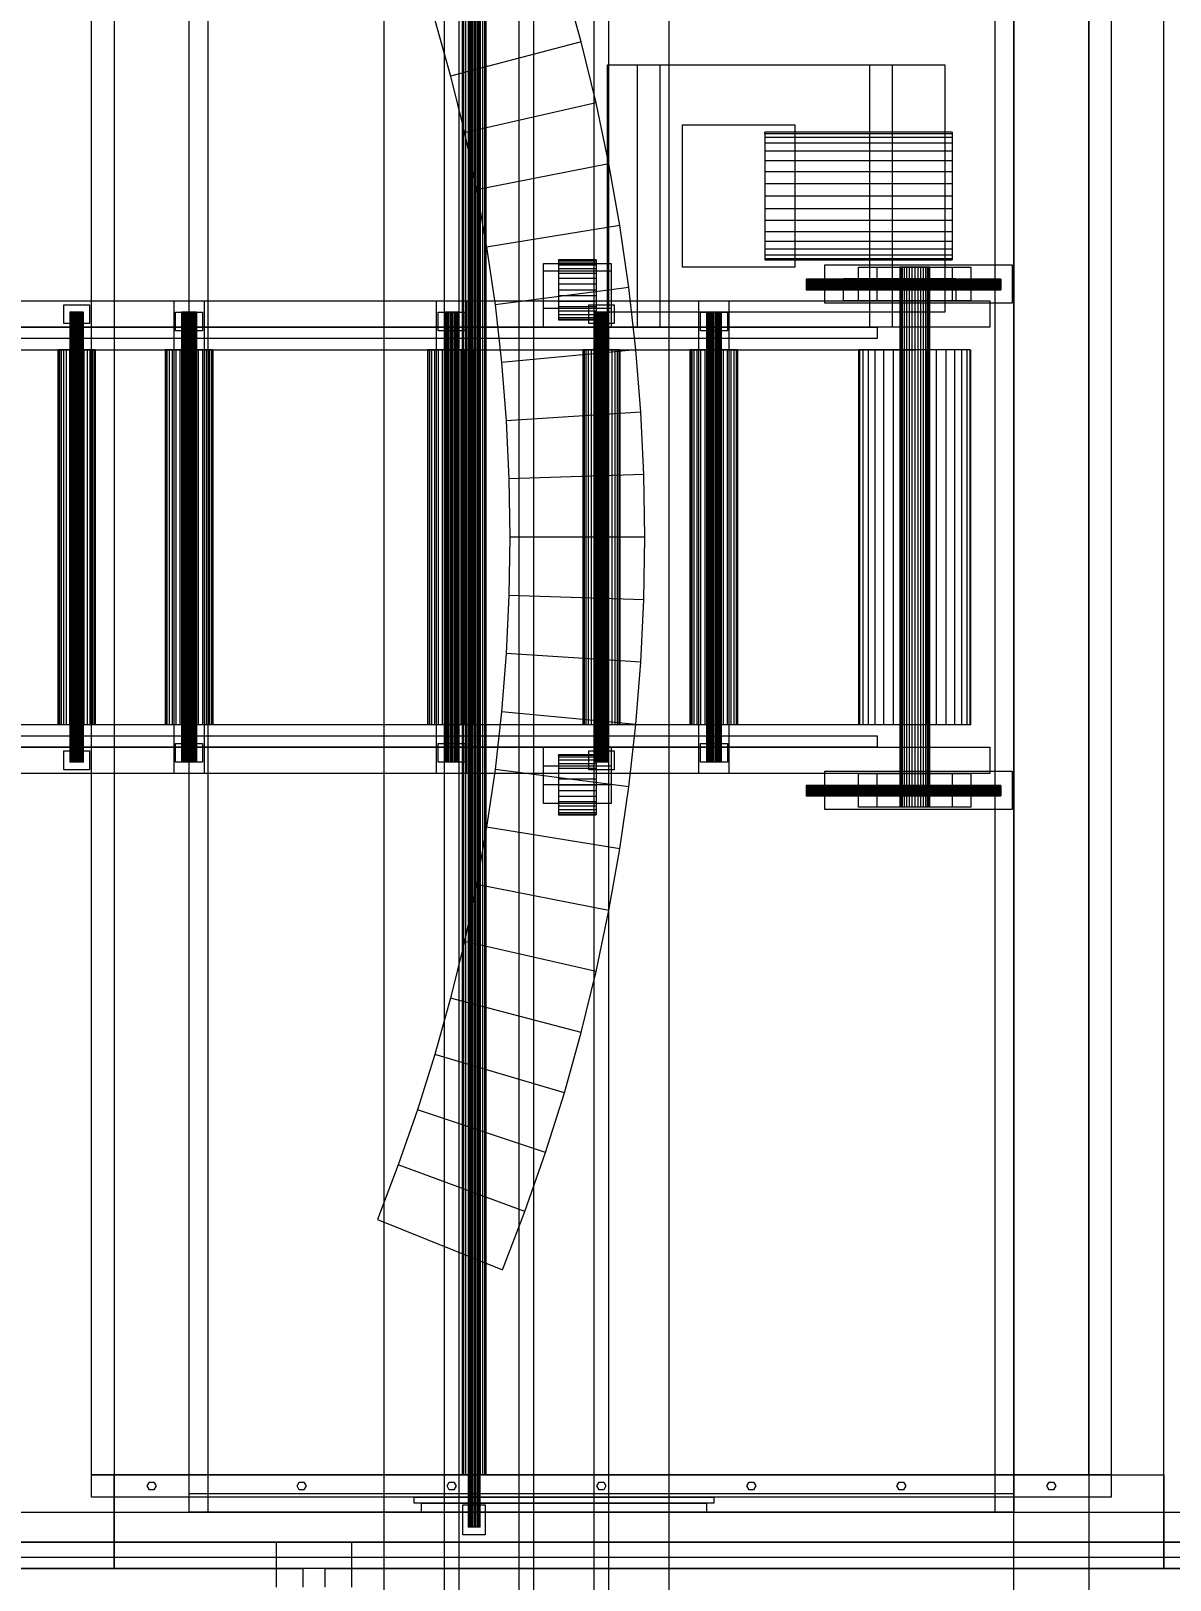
# Model space of a CAD drawing. Header units: millimetres. Extents: x -191664 to 191490, y -197311 to 10263.
# Drawn here: x 39006 to 40525, y -19390 to -17325 of the extents above; entities that cross this region are included whole.
import ezdxf

# ---------------------------------------------------------------- set-up
doc = ezdxf.new("R2010")
doc.units = ezdxf.units.MM
doc.layers.add('COTAS_INSTALACION_P', color=30, linetype='Continuous', lineweight=0)
doc.layers.add('superior_secador', color=7, linetype='Continuous', lineweight=0)
doc.dimstyles.new('PLANTA_100', dxfattribs={"dimtxt": 250, "dimasz": 150, "dimexe": 150, "dimexo": 80, "dimgap": 100, "dimtad": 1, "dimtih": 1, "dimtoh": 1, "dimdec": 1, "dimdsep": 46, "dimcen": 0.09, "dimclrd": 1, "dimclre": 1, "dimclrt": 1, "dimadec": 0, "dimazin": 0, "dimtfac": 1, "dimtdec": 4, "dimtofl": 0, "dimtmove": 0, "dimatfit": 3, "dimfxl": 1, "dimtolj": 1, "dimtzin": 0, "dimarcsym": 0})

# ---------------------------------------------------------------- blocks, each defined once
blk = doc.blocks.new('*D5')
at = {"layer": 'COTAS_INSTALACION_P', "color": 1, "lineweight": -2, "transparency": 16777216}
for p, q in [((-1000, -18080), (-1000, -25850)), ((60117.1, -18080), (60117.1, -25850)), ((-850, -25700), (59967.1, -25700))]:
    blk.add_line(p, q, dxfattribs=at)
at = {"layer": 'COTAS_INSTALACION_P', "color": 1, "transparency": 16777216}
for points in [[(-850, -25675), (-850, -25725), (-1000, -25700)], [(59967.1, -25675), (59967.1, -25725), (60117.1, -25700)]]:
    blk.add_solid(points, dxfattribs=at)
at = {"layer": 'Defpoints', "color": 0, "transparency": 16777216}
for p in [(-1000, -18000), (60117.1, -18000), (60117.1, -25700)]:
    blk.add_point(p, dxfattribs=at)

msp = doc.modelspace()

# ---------------------------------------------------------------- linework, layer by layer
at = {"layer": 'superior_secador', "color": 253, "true_color": 0xa6b3ba}
for p, q in [((39477.12, -19700), (39477.12, -16300)), ((39557.12, -16300), (39557.12, -19700)), ((39577.12, -19700), (39577.12, -16300)), ((39657.12, -16300), (39657.12, -19700)), ((39677.12, -19700), (39677.12, -16300)), ((39757.12, -16300), (39757.12, -19700)), ((39777.12, -19700), (39777.12, -16300)), ((39857.12, -16300), (39857.12, -19700)), ((40317.12, -19700), (40317.12, -16300)), ((40417.12, -16300), (40417.12, -19700)), ((39217.12, -19300), (39217.12, -16700)), ((39242.12, -16700), (39242.12, -19300)), ((40292.12, -19300), (40292.12, -16700)), ((40317.12, -16700), (40317.12, -19300)), ((39775, -17700), (39775, -17370)), ((39775, -17370), (40225, -17370)), ((39815, -17720), (39815, -17370)), ((39815, -17370), (39845, -17370)), ((39845, -17370), (39845, -17720)), ((40125, -17720), (40125, -17370)), ((40125, -17370), (40155, -17370)), ((40155, -17370), (40155, -17720)), ((40225, -17370), (40225, -17700)), ((39690, -17720), (39690, -17635)), ((39690, -17635), (39780, -17635)), ((39780, -17635), (39780, -17720)), ((40065, -17688), (40065, -17637)), ((40065, -17637), (40315, -17637)), ((40315, -17637), (40315, -17688)), ((39690, -17695), (39690, -17645)), ((39690, -17645), (39780, -17645)), ((39780, -17645), (39780, -17695)), ((40110, -17685), (40110, -17640)), ((40110, -17640), (40260, -17640)), ((40260, -17640), (40260, -17685)), ((39050.12, -17715), (39050.12, -17690)), ((39050.12, -17690), (39084.12, -17690)), ((39084.12, -17690), (39084.12, -17715)), ((39197.12, -18315), (39197.12, -17685)), ((39197.12, -17685), (39237.12, -17685)), ((39237.12, -17685), (39237.12, -18315)), ((39547.12, -18315), (39547.12, -17685)), ((39547.12, -17685), (39587.12, -17685)), ((39587.12, -17685), (39587.12, -18315)), ((39780, -17695), (39690, -17695)), ((39750.12, -17715), (39750.12, -17690)), ((39750.12, -17690), (39784.12, -17690)), ((39784.12, -17690), (39784.12, -17715)), ((39897.12, -18315), (39897.12, -17685)), ((39897.12, -17685), (39937.12, -17685)), ((39937.12, -17685), (39937.12, -18315)), ((40315, -17688), (40065, -17688)), ((40260, -17685), (40110, -17685)), ((39084.12, -17715), (39050.12, -17715)), ((39199.12, -17725), (39199.12, -17700)), ((39199.12, -17700), (39235.12, -17700)), ((39235.12, -17700), (39235.12, -17725)), ((39549.12, -17725), (39549.12, -17700)), ((39549.12, -17700), (39585.12, -17700)), ((39585.12, -17700), (39585.12, -17725)), ((39780, -17720), (39690, -17720)), ((39784.12, -17715), (39750.12, -17715)), ((40225, -17700), (39775, -17700)), ((39845, -17720), (39815, -17720)), ((39899.12, -17725), (39899.12, -17700)), ((39899.12, -17700), (39935.12, -17700)), ((39935.12, -17700), (39935.12, -17725)), ((40155, -17720), (40125, -17720)), ((39235.12, -17725), (39199.12, -17725)), ((39585.12, -17725), (39549.12, -17725)), ((39935.12, -17725), (39899.12, -17725)), ((39199.12, -18300), (39199.12, -18275)), ((39199.12, -18275), (39235.12, -18275)), ((39235.12, -18275), (39235.12, -18300)), ((39549.12, -18300), (39549.12, -18275)), ((39549.12, -18275), (39585.12, -18275)), ((39585.12, -18275), (39585.12, -18300)), ((39899.12, -18300), (39899.12, -18275)), ((39899.12, -18275), (39935.12, -18275)), ((39935.12, -18275), (39935.12, -18300)), ((39050.12, -18310), (39050.12, -18285)), ((39050.12, -18285), (39084.12, -18285)), ((39084.12, -18285), (39084.12, -18310)), ((39690, -18330), (39690, -18280)), ((39690, -18280), (39780, -18280)), ((39750.12, -18310), (39750.12, -18285)), ((39750.12, -18285), (39784.12, -18285)), ((39780, -18280), (39780, -18330)), ((39784.12, -18285), (39784.12, -18310)), ((39084.12, -18310), (39050.12, -18310)), ((39237.12, -18315), (39197.12, -18315)), ((39235.12, -18300), (39199.12, -18300)), ((39587.12, -18315), (39547.12, -18315)), ((39585.12, -18300), (39549.12, -18300)), ((39690, -18355), (39690, -18305)), ((39690, -18305), (39780, -18305)), ((39784.12, -18310), (39750.12, -18310)), ((39780, -18305), (39780, -18355)), ((39937.12, -18315), (39897.12, -18315)), ((39935.12, -18300), (39899.12, -18300)), ((40065, -18363), (40065, -18312)), ((40065, -18312), (40315, -18312)), ((40110, -18360), (40110, -18315)), ((40110, -18315), (40260, -18315)), ((40260, -18315), (40260, -18360)), ((40315, -18312), (40315, -18363)), ((39780, -18330), (39690, -18330)), ((39780, -18355), (39690, -18355)), ((40260, -18360), (40110, -18360)), ((40315, -18363), (40065, -18363)), ((39217.12, -19300), (39217.12, -19275)), ((39217.12, -19275), (40317.12, -19275)), ((40317.12, -19275), (40317.12, -19300)), ((40317.12, -19300), (39217.12, -19300)), ((39242.12, -19300), (39217.12, -19300)), ((40317.12, -19300), (40292.12, -19300))]:
    msp.add_line(p, q, dxfattribs=at)
at = {"layer": 'superior_secador', "color": 253, "true_color": 0xaab5b9}
for p, q in [((39117.12, -16625), (39117.12, -19375)), ((39117.12, -19375), (37732.12, -19375))]:
    msp.add_line(p, q, dxfattribs=at)
at = {"layer": 'superior_secador', "color": 9, "true_color": 0xb8c6c1}
for p, q in [((40517.12, -19375), (40517.12, -16625)), ((39117.12, -19375), (39117.12, -19250)), ((39117.12, -19250), (40517.12, -19250)), ((40517.12, -19250), (40517.12, -19375)), ((40517.12, -19375), (39117.12, -19375)), ((41035.45, -19375), (40517.12, -19375))]:
    msp.add_line(p, q, dxfattribs=at)
at = {"layer": 'superior_secador', "color": 253, "true_color": 0xa4b0b5}
for p, q in [((39589.12, -16680), (39589.12, -19320)), ((39589.39, -16680), (39589.39, -19320)), ((39590.19, -16680), (39590.19, -19320)), ((39591.46, -16680), (39591.46, -19320)), ((39593.12, -16680), (39593.12, -19320)), ((39595.05, -16680), (39595.05, -19320)), ((39597.12, -16680), (39597.12, -19320)), ((39599.19, -16680), (39599.19, -19320)), ((39601.12, -16680), (39601.12, -19320)), ((39602.77, -16680), (39602.77, -19320)), ((39604.04, -16680), (39604.04, -19320)), ((39604.84, -16680), (39604.84, -19320)), ((39605.12, -19320), (39605.12, -16680)), ((39581.12, -16750), (39581.12, -19250)), ((39581.66, -16750), (39581.66, -19250)), ((39583.26, -16750), (39583.26, -19250)), ((39585.8, -16750), (39585.8, -19250)), ((39589.12, -16750), (39589.12, -19250)), ((39592.97, -16750), (39592.97, -19250)), ((39597.12, -16750), (39597.12, -19250)), ((39601.26, -16750), (39601.26, -19250)), ((39605.12, -16750), (39605.12, -19250)), ((39608.43, -16750), (39608.43, -19250)), ((39610.97, -16750), (39610.97, -19250)), ((39612.57, -16750), (39612.57, -19250)), ((39613.12, -19250), (39613.12, -16750)), ((39581.66, -19250), (39581.12, -19250)), ((39583.26, -19250), (39581.66, -19250)), ((39585.8, -19250), (39583.26, -19250)), ((39589.12, -19250), (39585.8, -19250)), ((39592.97, -19250), (39589.12, -19250)), ((39597.12, -19250), (39592.97, -19250)), ((39601.26, -19250), (39597.12, -19250)), ((39605.12, -19250), (39601.26, -19250)), ((39608.43, -19250), (39605.12, -19250)), ((39610.97, -19250), (39608.43, -19250)), ((39612.57, -19250), (39610.97, -19250)), ((39613.12, -19250), (39612.57, -19250)), ((39589.39, -19320), (39589.12, -19320)), ((39590.19, -19320), (39589.39, -19320)), ((39591.46, -19320), (39590.19, -19320)), ((39593.12, -19320), (39591.46, -19320)), ((39595.05, -19320), (39593.12, -19320)), ((39597.12, -19320), (39595.05, -19320)), ((39599.19, -19320), (39597.12, -19320)), ((39601.12, -19320), (39599.19, -19320)), ((39602.77, -19320), (39601.12, -19320)), ((39604.04, -19320), (39602.77, -19320)), ((39604.84, -19320), (39604.04, -19320)), ((39605.12, -19320), (39604.84, -19320))]:
    msp.add_line(p, q, dxfattribs=at)
at = {"layer": 'superior_secador', "color": 8, "true_color": 0x617680}
for p, q in [((39087.12, -19250), (39087.12, -16750)), ((40447.12, -16750), (40447.12, -19250)), ((39087.12, -19280), (39087.12, -19250)), ((39087.12, -19250), (40447.12, -19250)), ((39117.12, -19250), (39087.12, -19250)), ((40447.12, -19250), (40417.12, -19250)), ((40447.12, -19250), (40447.12, -19280)), ((40447.12, -19280), (39087.12, -19280)), ((39517.12, -19288), (39517.12, -19280)), ((39517.12, -19280), (39917.12, -19280)), ((39917.12, -19288), (39517.12, -19288)), ((39582.12, -19330), (39582.12, -19290)), ((39582.12, -19290), (39612.12, -19290)), ((39612.12, -19290), (39612.12, -19330)), ((39917.12, -19280), (39917.12, -19288)), ((38067.12, -19300), (57367.12, -19300)), ((39612.12, -19330), (39582.12, -19330)), ((57367.12, -19340), (38067.12, -19340))]:
    msp.add_line(p, q, dxfattribs=at)
at = {"layer": 'superior_secador', "color": 253, "true_color": 0xa8b3b5}
for p, q in [((39117.12, -16750), (39117.12, -19250)), ((39217.12, -19250), (39217.12, -16750)), ((40317.12, -16750), (40317.12, -19250)), ((40417.12, -19250), (40417.12, -16750)), ((39117.12, -19250), (40417.12, -19250)), ((39217.12, -19250), (39117.12, -19250)), ((40317.12, -19250), (39217.12, -19250)), ((40417.12, -19250), (40317.12, -19250))]:
    msp.add_line(p, q, dxfattribs=at)
at = {"layer": 'superior_secador', "color": 252, "true_color": 0x889ba4}
for p, q in [((39740.02, -17339.7), (39717.61, -17259.32)), ((39545.02, -17310.44), (39565.89, -17385.27)), ((39740.02, -17339.7), (39565.89, -17385.27)), ((39759.86, -17420.75), (39740.02, -17339.7)), ((39565.89, -17385.27), (39584.35, -17460.73)), ((39759.86, -17420.75), (39584.35, -17460.73)), ((39777.09, -17502.39), (39759.86, -17420.75)), ((39584.35, -17460.73), (39600.39, -17536.74)), ((39777.09, -17502.39), (39600.39, -17536.74)), ((39791.7, -17584.55), (39777.09, -17502.39)), ((39600.39, -17536.74), (39614, -17613.22)), ((39791.7, -17584.55), (39614, -17613.22)), ((39803.67, -17667.13), (39791.7, -17584.55)), ((39614, -17613.22), (39625.14, -17690.1)), ((39803.67, -17667.13), (39625.14, -17690.1)), ((39813, -17750.05), (39803.67, -17667.13)), ((39625.14, -17690.1), (39633.82, -17767.3)), ((39813, -17750.05), (39633.82, -17767.3)), ((39819.66, -17833.22), (39813, -17750.05)), ((39633.82, -17767.3), (39640.03, -17844.73)), ((39819.66, -17833.22), (39640.03, -17844.73)), ((39823.67, -17916.57), (39819.66, -17833.22)), ((39640.03, -17844.73), (39643.76, -17922.33)), ((39823.67, -17916.57), (39643.76, -17922.33)), ((39643.76, -17922.33), (39645, -18000)), ((39825, -18000), (39823.67, -17916.57)), ((39645, -18000), (39643.76, -18077.67)), ((39825, -18000), (39645, -18000)), ((39823.67, -18083.43), (39825, -18000)), ((39643.76, -18077.67), (39640.03, -18155.27)), ((39823.67, -18083.43), (39643.76, -18077.67)), ((39819.66, -18166.78), (39823.67, -18083.43)), ((39640.03, -18155.27), (39633.82, -18232.7)), ((39819.66, -18166.78), (39640.03, -18155.27)), ((39813, -18249.95), (39819.66, -18166.78)), ((39633.82, -18232.7), (39625.14, -18309.9)), ((39813, -18249.95), (39633.82, -18232.7)), ((39803.67, -18332.87), (39813, -18249.95)), ((39625.14, -18309.9), (39614, -18386.78)), ((39803.67, -18332.87), (39625.14, -18309.9)), ((39791.7, -18415.45), (39803.67, -18332.87)), ((39614, -18386.78), (39600.39, -18463.26)), ((39791.7, -18415.45), (39614, -18386.78)), ((39777.09, -18497.61), (39791.7, -18415.45)), ((39600.39, -18463.26), (39584.35, -18539.27)), ((39777.09, -18497.61), (39600.39, -18463.26)), ((39759.86, -18579.25), (39777.09, -18497.61)), ((39584.35, -18539.27), (39565.89, -18614.73)), ((39759.86, -18579.25), (39584.35, -18539.27)), ((39740.02, -18660.3), (39759.86, -18579.25)), ((39565.89, -18614.73), (39545.02, -18689.56)), ((39740.02, -18660.3), (39565.89, -18614.73)), ((39717.61, -18740.68), (39740.02, -18660.3)), ((39545.02, -18689.56), (39521.77, -18763.68)), ((39717.61, -18740.68), (39545.02, -18689.56)), ((39692.63, -18820.3), (39717.61, -18740.68)), ((39521.77, -18763.68), (39496.16, -18837.02)), ((39692.63, -18820.3), (39521.77, -18763.68)), ((39665.12, -18899.07), (39692.63, -18820.3)), ((39496.16, -18837.02), (39468.21, -18909.5)), ((39665.12, -18899.07), (39496.16, -18837.02)), ((39468.21, -18909.5), (39635.11, -18976.93)), ((39635.11, -18976.93), (39665.12, -18899.07))]:
    msp.add_line(p, q, dxfattribs=at)
at = {"layer": 'superior_secador', "color": 147, "true_color": 0x35697a}
for p, q in [((39875, -17640), (39875, -17450)), ((39875, -17450), (40025, -17450)), ((40025, -17450), (40025, -17640)), ((40025, -17640), (39875, -17640))]:
    msp.add_line(p, q, dxfattribs=at)
at = {"layer": 'superior_secador', "color": 157, "true_color": 0x286576}
for p, q in [((39985, -17461.63), (39985, -17460)), ((40235, -17460), (39985, -17460)), ((39985, -17461.63), (39985, -17466.47)), ((39985, -17461.63), (40235, -17461.63)), ((39985, -17466.47), (39985, -17474.33)), ((39985, -17466.47), (40235, -17466.47)), ((40235, -17460), (40235, -17461.63)), ((40235, -17461.63), (40235, -17466.47)), ((40235, -17466.47), (40235, -17474.33)), ((39985, -17474.33), (39985, -17484.9)), ((39985, -17474.33), (40235, -17474.33)), ((39985, -17484.9), (39985, -17497.78)), ((39985, -17484.9), (40235, -17484.9)), ((40235, -17474.33), (40235, -17484.9)), ((40235, -17484.9), (40235, -17497.78)), ((39985, -17497.78), (39985, -17512.47)), ((39985, -17497.78), (40235, -17497.78)), ((39985, -17512.47), (39985, -17528.42)), ((39985, -17512.47), (40235, -17512.47)), ((40235, -17497.78), (40235, -17512.47)), ((40235, -17512.47), (40235, -17528.42)), ((39985, -17528.42), (39985, -17545)), ((39985, -17528.42), (40235, -17528.42)), ((40235, -17528.42), (40235, -17545)), ((39985, -17545), (39985, -17561.58)), ((39985, -17545), (40235, -17545)), ((40235, -17545), (40235, -17561.58)), ((39985, -17561.58), (39985, -17577.53)), ((39985, -17561.58), (40235, -17561.58)), ((40235, -17561.58), (40235, -17577.53)), ((39985, -17577.53), (39985, -17592.22)), ((39985, -17577.53), (40235, -17577.53)), ((39985, -17592.22), (39985, -17605.1)), ((39985, -17592.22), (40235, -17592.22)), ((40235, -17577.53), (40235, -17592.22)), ((40235, -17592.22), (40235, -17605.1)), ((39985, -17605.1), (39985, -17615.67)), ((39985, -17605.1), (40235, -17605.1)), ((39985, -17615.67), (39985, -17623.53)), ((39985, -17615.67), (40235, -17615.67)), ((40235, -17605.1), (40235, -17615.67)), ((40235, -17615.67), (40235, -17623.53)), ((39985, -17623.53), (39985, -17628.37)), ((39985, -17623.53), (40235, -17623.53)), ((39985, -17628.37), (39985, -17630)), ((39985, -17628.37), (40235, -17628.37)), ((39985, -17630), (40235, -17630)), ((40235, -17623.53), (40235, -17628.37)), ((40235, -17628.37), (40235, -17630))]:
    msp.add_line(p, q, dxfattribs=at)
at = {"layer": 'superior_secador', "color": 253, "true_color": 0xa8b4b9}
for p, q in [((39710, -17630.77), (39710, -17630)), ((39760, -17630), (39710, -17630)), ((39710, -17630.77), (39710, -17633.04)), ((39710, -17630.77), (39760, -17630.77)), ((39710, -17633.04), (39710, -17636.74)), ((39710, -17633.04), (39760, -17633.04)), ((39710, -17636.74), (39710, -17641.72)), ((39710, -17636.74), (39760, -17636.74)), ((39760, -17630), (39760, -17630.77)), ((39760, -17630.77), (39760, -17633.04)), ((39760, -17633.04), (39760, -17636.74)), ((39760, -17636.74), (39760, -17641.72)), ((39710, -17641.72), (39710, -17647.78)), ((39710, -17641.72), (39760, -17641.72)), ((39710, -17647.78), (39710, -17654.69)), ((39710, -17647.78), (39760, -17647.78)), ((39710, -17654.69), (39710, -17662.2)), ((39710, -17654.69), (39760, -17654.69)), ((39760, -17641.72), (39760, -17647.78)), ((39760, -17647.78), (39760, -17654.69)), ((39760, -17654.69), (39760, -17662.2)), ((40040, -17656.13), (40040, -17656)), ((40300, -17656), (40040, -17656)), ((40040, -17656.13), (40040, -17656.53)), ((40040, -17656.13), (40300, -17656.13)), ((40040, -17656.53), (40040, -17657.18)), ((40040, -17656.53), (40300, -17656.53)), ((40040, -17657.18), (40040, -17658.05)), ((40040, -17657.18), (40300, -17657.18)), ((40040, -17658.05), (40040, -17659.11)), ((40040, -17658.05), (40300, -17658.05)), ((40165.39, -17640), (40165, -17640)), ((40165, -17640), (40165, -18360)), ((40166.52, -17640), (40165.39, -17640)), ((40165.39, -17640), (40165.39, -18360)), ((40168.37, -17640), (40166.52, -17640)), ((40166.52, -17640), (40166.52, -18360)), ((40170.86, -17640), (40168.37, -17640)), ((40168.37, -17640), (40168.37, -18360)), ((40173.89, -17640), (40170.86, -17640)), ((40170.86, -17640), (40170.86, -18360)), ((40177.35, -17640), (40173.89, -17640)), ((40173.89, -17640), (40173.89, -18360)), ((40181.1, -17640), (40177.35, -17640)), ((40177.35, -17640), (40177.35, -18360)), ((40185, -17640), (40181.1, -17640)), ((40181.1, -17640), (40181.1, -18360)), ((40188.9, -17640), (40185, -17640)), ((40185, -17640), (40185, -18360)), ((40192.66, -17640), (40188.9, -17640)), ((40188.9, -17640), (40188.9, -18360)), ((40196.11, -17640), (40192.66, -17640)), ((40192.66, -17640), (40192.66, -18360)), ((40199.14, -17640), (40196.11, -17640)), ((40196.11, -17640), (40196.11, -18360)), ((40201.63, -17640), (40199.14, -17640)), ((40199.14, -17640), (40199.14, -18360)), ((40203.48, -17640), (40201.63, -17640)), ((40201.63, -17640), (40201.63, -18360)), ((40204.62, -17640), (40203.48, -17640)), ((40203.48, -17640), (40203.48, -18360)), ((40204.62, -17640), (40205, -17640)), ((40204.62, -17640), (40204.62, -18360)), ((40205, -18360), (40205, -17640)), ((40300, -17656), (40300, -17656.13)), ((40300, -17656.13), (40300, -17656.53)), ((40300, -17656.53), (40300, -17657.18)), ((40300, -17657.18), (40300, -17658.05)), ((40300, -17658.05), (40300, -17659.11)), ((39710, -17662.2), (39710, -17670)), ((39710, -17662.2), (39760, -17662.2)), ((39710, -17670), (39710, -17677.8)), ((39710, -17670), (39760, -17670)), ((39710, -17677.8), (39710, -17685.31)), ((39710, -17677.8), (39760, -17677.8)), ((39760, -17662.2), (39760, -17670)), ((39760, -17670), (39760, -17677.8)), ((39760, -17677.8), (39760, -17685.31)), ((40040, -17659.11), (40040, -17660.32)), ((40040, -17659.11), (40300, -17659.11)), ((40040, -17660.32), (40040, -17661.63)), ((40040, -17660.32), (40300, -17660.32)), ((40040, -17661.63), (40040, -17663)), ((40040, -17661.63), (40300, -17661.63)), ((40040, -17663), (40040, -17664.37)), ((40040, -17663), (40300, -17663)), ((40040, -17664.37), (40040, -17665.68)), ((40040, -17664.37), (40300, -17664.37)), ((40040, -17665.68), (40040, -17666.89)), ((40040, -17665.68), (40300, -17665.68)), ((40040, -17666.89), (40040, -17667.95)), ((40040, -17666.89), (40300, -17666.89)), ((40040, -17667.95), (40040, -17668.82)), ((40040, -17667.95), (40300, -17667.95)), ((40040, -17668.82), (40040, -17669.47)), ((40040, -17668.82), (40300, -17668.82)), ((40040, -17669.47), (40040, -17669.87)), ((40040, -17669.47), (40300, -17669.47)), ((40040, -17669.87), (40040, -17670)), ((40040, -17669.87), (40300, -17669.87)), ((40040, -17670), (40300, -17670)), ((40300, -17659.11), (40300, -17660.32)), ((40300, -17660.32), (40300, -17661.63)), ((40300, -17661.63), (40300, -17663)), ((40300, -17663), (40300, -17664.37)), ((40300, -17664.37), (40300, -17665.68)), ((40300, -17665.68), (40300, -17666.89)), ((40300, -17666.89), (40300, -17667.95)), ((40300, -17667.95), (40300, -17668.82)), ((40300, -17668.82), (40300, -17669.47)), ((40300, -17669.47), (40300, -17669.87)), ((40300, -17669.87), (40300, -17670)), ((39710, -17685.31), (39710, -17692.22)), ((39710, -17685.31), (39760, -17685.31)), ((39710, -17692.22), (39710, -17698.28)), ((39710, -17692.22), (39760, -17692.22)), ((39710, -17698.28), (39710, -17703.26)), ((39710, -17698.28), (39760, -17698.28)), ((39760, -17685.31), (39760, -17692.22)), ((39760, -17692.22), (39760, -17698.28)), ((39760, -17698.28), (39760, -17703.26)), ((39058.29, -17700), (39058.12, -17700)), ((39058.12, -17700), (39058.12, -18300)), ((39058.8, -17700), (39058.29, -17700)), ((39058.29, -17700), (39058.29, -18300)), ((39059.63, -17700), (39058.8, -17700)), ((39058.8, -17700), (39058.8, -18300)), ((39060.75, -17700), (39059.63, -17700)), ((39059.63, -17700), (39059.63, -18300)), ((39062.12, -17700), (39060.75, -17700)), ((39060.75, -17700), (39060.75, -18300)), ((39063.67, -17700), (39062.12, -17700)), ((39062.12, -17700), (39062.12, -18300)), ((39065.36, -17700), (39063.67, -17700)), ((39063.67, -17700), (39063.67, -18300)), ((39067.12, -17700), (39065.36, -17700)), ((39065.36, -17700), (39065.36, -18300)), ((39068.87, -17700), (39067.12, -17700)), ((39067.12, -17700), (39067.12, -18300)), ((39070.56, -17700), (39068.87, -17700)), ((39068.87, -17700), (39068.87, -18300)), ((39072.12, -17700), (39070.56, -17700)), ((39070.56, -17700), (39070.56, -18300)), ((39073.48, -17700), (39072.12, -17700)), ((39072.12, -17700), (39072.12, -18300)), ((39074.6, -17700), (39073.48, -17700)), ((39073.48, -17700), (39073.48, -18300)), ((39075.43, -17700), (39074.6, -17700)), ((39074.6, -17700), (39074.6, -18300)), ((39075.94, -17700), (39075.43, -17700)), ((39075.43, -17700), (39075.43, -18300)), ((39075.94, -17700), (39076.12, -17700)), ((39075.94, -17700), (39075.94, -18300)), ((39076.12, -18300), (39076.12, -17700)), ((39207.31, -17700), (39207.12, -17700)), ((39207.12, -17700), (39207.12, -18300)), ((39207.88, -17700), (39207.31, -17700)), ((39207.31, -17700), (39207.31, -18300)), ((39208.8, -17700), (39207.88, -17700)), ((39207.88, -17700), (39207.88, -18300)), ((39210.04, -17700), (39208.8, -17700)), ((39208.8, -17700), (39208.8, -18300)), ((39211.56, -17700), (39210.04, -17700)), ((39210.04, -17700), (39210.04, -18300)), ((39213.29, -17700), (39211.56, -17700)), ((39211.56, -17700), (39211.56, -18300)), ((39215.16, -17700), (39213.29, -17700)), ((39213.29, -17700), (39213.29, -18300)), ((39217.12, -17700), (39215.16, -17700)), ((39215.16, -17700), (39215.16, -18300)), ((39219.07, -17700), (39217.12, -17700)), ((39217.12, -17700), (39217.12, -18300)), ((39220.94, -17700), (39219.07, -17700)), ((39219.07, -17700), (39219.07, -18300)), ((39222.67, -17700), (39220.94, -17700)), ((39220.94, -17700), (39220.94, -18300)), ((39224.19, -17700), (39222.67, -17700)), ((39222.67, -17700), (39222.67, -18300)), ((39225.43, -17700), (39224.19, -17700)), ((39224.19, -17700), (39224.19, -18300)), ((39226.35, -17700), (39225.43, -17700)), ((39225.43, -17700), (39225.43, -18300)), ((39226.92, -17700), (39226.35, -17700)), ((39226.35, -17700), (39226.35, -18300)), ((39226.92, -17700), (39227.12, -17700)), ((39226.92, -17700), (39226.92, -18300)), ((39227.12, -18300), (39227.12, -17700)), ((39557.31, -17700), (39557.12, -17700)), ((39557.12, -17700), (39557.12, -18300)), ((39557.88, -17700), (39557.31, -17700)), ((39557.31, -17700), (39557.31, -18300)), ((39558.8, -17700), (39557.88, -17700)), ((39557.88, -17700), (39557.88, -18300)), ((39560.04, -17700), (39558.8, -17700)), ((39558.8, -17700), (39558.8, -18300)), ((39561.56, -17700), (39560.04, -17700)), ((39560.04, -17700), (39560.04, -18300)), ((39563.29, -17700), (39561.56, -17700)), ((39561.56, -17700), (39561.56, -18300)), ((39565.16, -17700), (39563.29, -17700)), ((39563.29, -17700), (39563.29, -18300)), ((39567.12, -17700), (39565.16, -17700)), ((39565.16, -17700), (39565.16, -18300)), ((39569.07, -17700), (39567.12, -17700)), ((39567.12, -17700), (39567.12, -18300)), ((39570.94, -17700), (39569.07, -17700)), ((39569.07, -17700), (39569.07, -18300)), ((39572.67, -17700), (39570.94, -17700)), ((39570.94, -17700), (39570.94, -18300)), ((39574.19, -17700), (39572.67, -17700)), ((39572.67, -17700), (39572.67, -18300)), ((39575.43, -17700), (39574.19, -17700)), ((39574.19, -17700), (39574.19, -18300)), ((39576.35, -17700), (39575.43, -17700)), ((39575.43, -17700), (39575.43, -18300)), ((39576.92, -17700), (39576.35, -17700)), ((39576.35, -17700), (39576.35, -18300)), ((39576.92, -17700), (39577.12, -17700)), ((39576.92, -17700), (39576.92, -18300)), ((39577.12, -18300), (39577.12, -17700)), ((39710, -17703.26), (39710, -17706.96)), ((39710, -17703.26), (39760, -17703.26)), ((39710, -17706.96), (39710, -17709.23)), ((39710, -17706.96), (39760, -17706.96)), ((39710, -17709.23), (39710, -17710)), ((39710, -17709.23), (39760, -17709.23)), ((39710, -17710), (39760, -17710)), ((39758.29, -17700), (39758.12, -17700)), ((39758.12, -17700), (39758.12, -18300)), ((39758.8, -17700), (39758.29, -17700)), ((39758.29, -17700), (39758.29, -18300)), ((39759.63, -17700), (39758.8, -17700)), ((39758.8, -17700), (39758.8, -18300)), ((39760.75, -17700), (39759.63, -17700)), ((39759.63, -17700), (39759.63, -18300)), ((39760, -17703.26), (39760, -17706.96)), ((39760, -17706.96), (39760, -17709.23)), ((39760, -17709.23), (39760, -17710)), ((39762.12, -17700), (39760.75, -17700)), ((39760.75, -17700), (39760.75, -18300)), ((39763.67, -17700), (39762.12, -17700)), ((39762.12, -17700), (39762.12, -18300)), ((39765.36, -17700), (39763.67, -17700)), ((39763.67, -17700), (39763.67, -18300)), ((39767.12, -17700), (39765.36, -17700)), ((39765.36, -17700), (39765.36, -18300)), ((39768.87, -17700), (39767.12, -17700)), ((39767.12, -17700), (39767.12, -18300)), ((39770.56, -17700), (39768.87, -17700)), ((39768.87, -17700), (39768.87, -18300)), ((39772.12, -17700), (39770.56, -17700)), ((39770.56, -17700), (39770.56, -18300)), ((39773.48, -17700), (39772.12, -17700)), ((39772.12, -17700), (39772.12, -18300)), ((39774.6, -17700), (39773.48, -17700)), ((39773.48, -17700), (39773.48, -18300)), ((39775.43, -17700), (39774.6, -17700)), ((39774.6, -17700), (39774.6, -18300)), ((39775.94, -17700), (39775.43, -17700)), ((39775.43, -17700), (39775.43, -18300)), ((39775.94, -17700), (39776.12, -17700)), ((39775.94, -17700), (39775.94, -18300)), ((39776.12, -18300), (39776.12, -17700)), ((39907.31, -17700), (39907.12, -17700)), ((39907.12, -17700), (39907.12, -18300)), ((39907.88, -17700), (39907.31, -17700)), ((39907.31, -17700), (39907.31, -18300)), ((39908.8, -17700), (39907.88, -17700)), ((39907.88, -17700), (39907.88, -18300)), ((39910.04, -17700), (39908.8, -17700)), ((39908.8, -17700), (39908.8, -18300)), ((39911.56, -17700), (39910.04, -17700)), ((39910.04, -17700), (39910.04, -18300)), ((39913.29, -17700), (39911.56, -17700)), ((39911.56, -17700), (39911.56, -18300)), ((39915.16, -17700), (39913.29, -17700)), ((39913.29, -17700), (39913.29, -18300)), ((39917.12, -17700), (39915.16, -17700)), ((39915.16, -17700), (39915.16, -18300)), ((39919.07, -17700), (39917.12, -17700)), ((39917.12, -17700), (39917.12, -18300)), ((39920.94, -17700), (39919.07, -17700)), ((39919.07, -17700), (39919.07, -18300)), ((39922.67, -17700), (39920.94, -17700)), ((39920.94, -17700), (39920.94, -18300)), ((39924.19, -17700), (39922.67, -17700)), ((39922.67, -17700), (39922.67, -18300)), ((39925.43, -17700), (39924.19, -17700)), ((39924.19, -17700), (39924.19, -18300)), ((39926.35, -17700), (39925.43, -17700)), ((39925.43, -17700), (39925.43, -18300)), ((39926.92, -17700), (39926.35, -17700)), ((39926.35, -17700), (39926.35, -18300)), ((39926.92, -17700), (39927.12, -17700)), ((39926.92, -17700), (39926.92, -18300)), ((39927.12, -18300), (39927.12, -17700)), ((39042.6, -17750), (39042.12, -17750)), ((39042.12, -17750), (39042.12, -18250)), ((39044.02, -17750), (39042.6, -17750)), ((39042.6, -17750), (39042.6, -18250)), ((39046.33, -17750), (39044.02, -17750)), ((39044.02, -17750), (39044.02, -18250)), ((39049.44, -17750), (39046.33, -17750)), ((39046.33, -17750), (39046.33, -18250)), ((39053.23, -17750), (39049.44, -17750)), ((39049.44, -17750), (39049.44, -18250)), ((39057.55, -17750), (39053.23, -17750)), ((39053.23, -17750), (39053.23, -18250)), ((39062.24, -17750), (39057.55, -17750)), ((39057.55, -17750), (39057.55, -18250)), ((39067.12, -17750), (39062.24, -17750)), ((39062.24, -17750), (39062.24, -18250)), ((39071.99, -17750), (39067.12, -17750)), ((39067.12, -17750), (39067.12, -18250)), ((39076.68, -17750), (39071.99, -17750)), ((39071.99, -17750), (39071.99, -18250)), ((39081.01, -17750), (39076.68, -17750)), ((39076.68, -17750), (39076.68, -18250)), ((39084.79, -17750), (39081.01, -17750)), ((39081.01, -17750), (39081.01, -18250)), ((39087.9, -17750), (39084.79, -17750)), ((39084.79, -17750), (39084.79, -18250)), ((39090.21, -17750), (39087.9, -17750)), ((39087.9, -17750), (39087.9, -18250)), ((39091.64, -17750), (39090.21, -17750)), ((39090.21, -17750), (39090.21, -18250)), ((39091.64, -17750), (39092.12, -17750)), ((39091.64, -17750), (39091.64, -18250)), ((39092.12, -18250), (39092.12, -17750)), ((39185.73, -17750), (39185.12, -17750)), ((39185.12, -17750), (39185.12, -18250)), ((39187.55, -17750), (39185.73, -17750)), ((39185.73, -17750), (39185.73, -18250)), ((39190.51, -17750), (39187.55, -17750)), ((39187.55, -17750), (39187.55, -18250)), ((39194.49, -17750), (39190.51, -17750)), ((39190.51, -17750), (39190.51, -18250)), ((39199.34, -17750), (39194.49, -17750)), ((39194.49, -17750), (39194.49, -18250)), ((39204.87, -17750), (39199.34, -17750)), ((39199.34, -17750), (39199.34, -18250)), ((39210.87, -17750), (39204.87, -17750)), ((39204.87, -17750), (39204.87, -18250)), ((39217.12, -17750), (39210.87, -17750)), ((39210.87, -17750), (39210.87, -18250)), ((39223.36, -17750), (39217.12, -17750)), ((39217.12, -17750), (39217.12, -18250)), ((39229.36, -17750), (39223.36, -17750)), ((39223.36, -17750), (39223.36, -18250)), ((39234.89, -17750), (39229.36, -17750)), ((39229.36, -17750), (39229.36, -18250)), ((39239.74, -17750), (39234.89, -17750)), ((39234.89, -17750), (39234.89, -18250)), ((39243.72, -17750), (39239.74, -17750)), ((39239.74, -17750), (39239.74, -18250)), ((39246.68, -17750), (39243.72, -17750)), ((39243.72, -17750), (39243.72, -18250)), ((39248.5, -17750), (39246.68, -17750)), ((39246.68, -17750), (39246.68, -18250)), ((39248.5, -17750), (39249.12, -17750)), ((39248.5, -17750), (39248.5, -18250)), ((39249.12, -18250), (39249.12, -17750)), ((39535.73, -17750), (39535.12, -17750)), ((39535.12, -17750), (39535.12, -18250)), ((39537.55, -17750), (39535.73, -17750)), ((39535.73, -17750), (39535.73, -18250)), ((39540.51, -17750), (39537.55, -17750)), ((39537.55, -17750), (39537.55, -18250)), ((39544.49, -17750), (39540.51, -17750)), ((39540.51, -17750), (39540.51, -18250)), ((39549.34, -17750), (39544.49, -17750)), ((39544.49, -17750), (39544.49, -18250)), ((39554.87, -17750), (39549.34, -17750)), ((39549.34, -17750), (39549.34, -18250)), ((39560.87, -17750), (39554.87, -17750)), ((39554.87, -17750), (39554.87, -18250)), ((39567.12, -17750), (39560.87, -17750)), ((39560.87, -17750), (39560.87, -18250)), ((39573.36, -17750), (39567.12, -17750)), ((39567.12, -17750), (39567.12, -18250)), ((39579.36, -17750), (39573.36, -17750)), ((39573.36, -17750), (39573.36, -18250)), ((39584.89, -17750), (39579.36, -17750)), ((39579.36, -17750), (39579.36, -18250)), ((39589.74, -17750), (39584.89, -17750)), ((39584.89, -17750), (39584.89, -18250)), ((39593.72, -17750), (39589.74, -17750)), ((39589.74, -17750), (39589.74, -18250)), ((39596.68, -17750), (39593.72, -17750)), ((39593.72, -17750), (39593.72, -18250)), ((39598.5, -17750), (39596.68, -17750)), ((39596.68, -17750), (39596.68, -18250)), ((39598.5, -17750), (39599.12, -17750)), ((39598.5, -17750), (39598.5, -18250)), ((39599.12, -18250), (39599.12, -17750)), ((39742.6, -17750), (39742.12, -17750)), ((39742.12, -17750), (39742.12, -18250)), ((39744.02, -17750), (39742.6, -17750)), ((39742.6, -17750), (39742.6, -18250)), ((39746.33, -17750), (39744.02, -17750)), ((39744.02, -17750), (39744.02, -18250)), ((39749.44, -17750), (39746.33, -17750)), ((39746.33, -17750), (39746.33, -18250)), ((39753.23, -17750), (39749.44, -17750)), ((39749.44, -17750), (39749.44, -18250)), ((39757.55, -17750), (39753.23, -17750)), ((39753.23, -17750), (39753.23, -18250)), ((39762.24, -17750), (39757.55, -17750)), ((39757.55, -17750), (39757.55, -18250)), ((39767.12, -17750), (39762.24, -17750)), ((39762.24, -17750), (39762.24, -18250)), ((39771.99, -17750), (39767.12, -17750)), ((39767.12, -17750), (39767.12, -18250)), ((39776.68, -17750), (39771.99, -17750)), ((39771.99, -17750), (39771.99, -18250)), ((39781.01, -17750), (39776.68, -17750)), ((39776.68, -17750), (39776.68, -18250)), ((39784.79, -17750), (39781.01, -17750)), ((39781.01, -17750), (39781.01, -18250)), ((39787.9, -17750), (39784.79, -17750)), ((39784.79, -17750), (39784.79, -18250)), ((39790.21, -17750), (39787.9, -17750)), ((39787.9, -17750), (39787.9, -18250)), ((39791.64, -17750), (39790.21, -17750)), ((39790.21, -17750), (39790.21, -18250)), ((39791.64, -17750), (39792.12, -17750)), ((39791.64, -17750), (39791.64, -18250)), ((39792.12, -18250), (39792.12, -17750)), ((39885.73, -17750), (39885.12, -17750)), ((39885.12, -17750), (39885.12, -18250)), ((39887.55, -17750), (39885.73, -17750)), ((39885.73, -17750), (39885.73, -18250)), ((39890.51, -17750), (39887.55, -17750)), ((39887.55, -17750), (39887.55, -18250)), ((39894.49, -17750), (39890.51, -17750)), ((39890.51, -17750), (39890.51, -18250)), ((39899.34, -17750), (39894.49, -17750)), ((39894.49, -17750), (39894.49, -18250)), ((39904.87, -17750), (39899.34, -17750)), ((39899.34, -17750), (39899.34, -18250)), ((39910.87, -17750), (39904.87, -17750)), ((39904.87, -17750), (39904.87, -18250)), ((39917.12, -17750), (39910.87, -17750)), ((39910.87, -17750), (39910.87, -18250)), ((39923.36, -17750), (39917.12, -17750)), ((39917.12, -17750), (39917.12, -18250)), ((39929.36, -17750), (39923.36, -17750)), ((39923.36, -17750), (39923.36, -18250)), ((39934.89, -17750), (39929.36, -17750)), ((39929.36, -17750), (39929.36, -18250)), ((39939.74, -17750), (39934.89, -17750)), ((39934.89, -17750), (39934.89, -18250)), ((39943.72, -17750), (39939.74, -17750)), ((39939.74, -17750), (39939.74, -18250)), ((39946.68, -17750), (39943.72, -17750)), ((39943.72, -17750), (39943.72, -18250)), ((39948.5, -17750), (39946.68, -17750)), ((39946.68, -17750), (39946.68, -18250)), ((39948.5, -17750), (39949.12, -17750)), ((39948.5, -17750), (39948.5, -18250)), ((39949.12, -18250), (39949.12, -17750)), ((40111.44, -17750), (40110, -17750)), ((40110, -17750), (40110, -18250)), ((40115.71, -17750), (40111.44, -17750)), ((40111.44, -17750), (40111.44, -18250)), ((40122.64, -17750), (40115.71, -17750)), ((40115.71, -17750), (40115.71, -18250)), ((40131.97, -17750), (40122.64, -17750)), ((40122.64, -17750), (40122.64, -18250)), ((40143.33, -17750), (40131.97, -17750)), ((40131.97, -17750), (40131.97, -18250)), ((40156.3, -17750), (40143.33, -17750)), ((40143.33, -17750), (40143.33, -18250)), ((40170.37, -17750), (40156.3, -17750)), ((40156.3, -17750), (40156.3, -18250)), ((40185, -17750), (40170.37, -17750)), ((40170.37, -17750), (40170.37, -18250)), ((40199.63, -17750), (40185, -17750)), ((40213.7, -17750), (40199.63, -17750)), ((40199.63, -17750), (40199.63, -18250)), ((40226.67, -17750), (40213.7, -17750)), ((40213.7, -17750), (40213.7, -18250)), ((40238.04, -17750), (40226.67, -17750)), ((40226.67, -17750), (40226.67, -18250)), ((40247.36, -17750), (40238.04, -17750)), ((40238.04, -17750), (40238.04, -18250)), ((40254.29, -17750), (40247.36, -17750)), ((40247.36, -17750), (40247.36, -18250)), ((40258.56, -17750), (40254.29, -17750)), ((40254.29, -17750), (40254.29, -18250)), ((40258.56, -17750), (40260, -17750)), ((40258.56, -17750), (40258.56, -18250)), ((40260, -18250), (40260, -17750)), ((39042.6, -18250), (39042.12, -18250)), ((39044.02, -18250), (39042.6, -18250)), ((39046.33, -18250), (39044.02, -18250)), ((39049.44, -18250), (39046.33, -18250)), ((39053.23, -18250), (39049.44, -18250)), ((39057.55, -18250), (39053.23, -18250)), ((39062.24, -18250), (39057.55, -18250)), ((39067.12, -18250), (39062.24, -18250)), ((39071.99, -18250), (39067.12, -18250)), ((39076.68, -18250), (39071.99, -18250)), ((39081.01, -18250), (39076.68, -18250)), ((39084.79, -18250), (39081.01, -18250)), ((39087.9, -18250), (39084.79, -18250)), ((39090.21, -18250), (39087.9, -18250)), ((39091.64, -18250), (39090.21, -18250)), ((39092.12, -18250), (39091.64, -18250)), ((39185.73, -18250), (39185.12, -18250)), ((39187.55, -18250), (39185.73, -18250)), ((39190.51, -18250), (39187.55, -18250)), ((39194.49, -18250), (39190.51, -18250)), ((39199.34, -18250), (39194.49, -18250)), ((39204.87, -18250), (39199.34, -18250)), ((39210.87, -18250), (39204.87, -18250)), ((39217.12, -18250), (39210.87, -18250)), ((39223.36, -18250), (39217.12, -18250)), ((39229.36, -18250), (39223.36, -18250)), ((39234.89, -18250), (39229.36, -18250)), ((39239.74, -18250), (39234.89, -18250)), ((39243.72, -18250), (39239.74, -18250)), ((39246.68, -18250), (39243.72, -18250)), ((39248.5, -18250), (39246.68, -18250)), ((39249.12, -18250), (39248.5, -18250)), ((39535.73, -18250), (39535.12, -18250)), ((39537.55, -18250), (39535.73, -18250)), ((39540.51, -18250), (39537.55, -18250)), ((39544.49, -18250), (39540.51, -18250)), ((39549.34, -18250), (39544.49, -18250)), ((39554.87, -18250), (39549.34, -18250)), ((39560.87, -18250), (39554.87, -18250)), ((39567.12, -18250), (39560.87, -18250)), ((39573.36, -18250), (39567.12, -18250)), ((39579.36, -18250), (39573.36, -18250)), ((39584.89, -18250), (39579.36, -18250)), ((39589.74, -18250), (39584.89, -18250)), ((39593.72, -18250), (39589.74, -18250)), ((39596.68, -18250), (39593.72, -18250)), ((39598.5, -18250), (39596.68, -18250)), ((39599.12, -18250), (39598.5, -18250)), ((39742.6, -18250), (39742.12, -18250)), ((39744.02, -18250), (39742.6, -18250)), ((39746.33, -18250), (39744.02, -18250)), ((39749.44, -18250), (39746.33, -18250)), ((39753.23, -18250), (39749.44, -18250)), ((39757.55, -18250), (39753.23, -18250)), ((39762.24, -18250), (39757.55, -18250)), ((39767.12, -18250), (39762.24, -18250)), ((39771.99, -18250), (39767.12, -18250)), ((39776.68, -18250), (39771.99, -18250)), ((39781.01, -18250), (39776.68, -18250)), ((39784.79, -18250), (39781.01, -18250)), ((39787.9, -18250), (39784.79, -18250)), ((39790.21, -18250), (39787.9, -18250)), ((39791.64, -18250), (39790.21, -18250)), ((39792.12, -18250), (39791.64, -18250)), ((39885.73, -18250), (39885.12, -18250)), ((39887.55, -18250), (39885.73, -18250)), ((39890.51, -18250), (39887.55, -18250)), ((39894.49, -18250), (39890.51, -18250)), ((39899.34, -18250), (39894.49, -18250)), ((39904.87, -18250), (39899.34, -18250)), ((39910.87, -18250), (39904.87, -18250)), ((39917.12, -18250), (39910.87, -18250)), ((39923.36, -18250), (39917.12, -18250)), ((39929.36, -18250), (39923.36, -18250)), ((39934.89, -18250), (39929.36, -18250)), ((39939.74, -18250), (39934.89, -18250)), ((39943.72, -18250), (39939.74, -18250)), ((39946.68, -18250), (39943.72, -18250)), ((39948.5, -18250), (39946.68, -18250)), ((39949.12, -18250), (39948.5, -18250)), ((40111.44, -18250), (40110, -18250)), ((40115.71, -18250), (40111.44, -18250)), ((40122.64, -18250), (40115.71, -18250)), ((40131.97, -18250), (40122.64, -18250)), ((40143.33, -18250), (40131.97, -18250)), ((40156.3, -18250), (40143.33, -18250)), ((40170.37, -18250), (40156.3, -18250)), ((40185, -18250), (40170.37, -18250)), ((40199.63, -18250), (40185, -18250)), ((40213.7, -18250), (40199.63, -18250)), ((40226.67, -18250), (40213.7, -18250)), ((40238.04, -18250), (40226.67, -18250)), ((40247.36, -18250), (40238.04, -18250)), ((40254.29, -18250), (40247.36, -18250)), ((40258.56, -18250), (40254.29, -18250)), ((40260, -18250), (40258.56, -18250)), ((39710, -18290.77), (39710, -18290)), ((39760, -18290), (39710, -18290)), ((39710, -18290.77), (39710, -18293.04)), ((39710, -18290.77), (39760, -18290.77)), ((39710, -18293.04), (39710, -18296.74)), ((39710, -18293.04), (39760, -18293.04)), ((39710, -18296.74), (39710, -18301.72)), ((39710, -18296.74), (39760, -18296.74)), ((39760, -18290), (39760, -18290.77)), ((39760, -18290.77), (39760, -18293.04)), ((39760, -18293.04), (39760, -18296.74)), ((39760, -18296.74), (39760, -18301.72)), ((39058.29, -18300), (39058.12, -18300)), ((39058.8, -18300), (39058.29, -18300)), ((39059.63, -18300), (39058.8, -18300)), ((39060.75, -18300), (39059.63, -18300)), ((39062.12, -18300), (39060.75, -18300)), ((39063.67, -18300), (39062.12, -18300)), ((39065.36, -18300), (39063.67, -18300)), ((39067.12, -18300), (39065.36, -18300)), ((39068.87, -18300), (39067.12, -18300)), ((39070.56, -18300), (39068.87, -18300)), ((39072.12, -18300), (39070.56, -18300)), ((39073.48, -18300), (39072.12, -18300)), ((39074.6, -18300), (39073.48, -18300)), ((39075.43, -18300), (39074.6, -18300)), ((39075.94, -18300), (39075.43, -18300)), ((39076.12, -18300), (39075.94, -18300)), ((39207.31, -18300), (39207.12, -18300)), ((39207.88, -18300), (39207.31, -18300)), ((39208.8, -18300), (39207.88, -18300)), ((39210.04, -18300), (39208.8, -18300)), ((39211.56, -18300), (39210.04, -18300)), ((39213.29, -18300), (39211.56, -18300)), ((39215.16, -18300), (39213.29, -18300)), ((39217.12, -18300), (39215.16, -18300)), ((39219.07, -18300), (39217.12, -18300)), ((39220.94, -18300), (39219.07, -18300)), ((39222.67, -18300), (39220.94, -18300)), ((39224.19, -18300), (39222.67, -18300)), ((39225.43, -18300), (39224.19, -18300)), ((39226.35, -18300), (39225.43, -18300)), ((39226.92, -18300), (39226.35, -18300)), ((39227.12, -18300), (39226.92, -18300)), ((39557.31, -18300), (39557.12, -18300)), ((39557.88, -18300), (39557.31, -18300)), ((39558.8, -18300), (39557.88, -18300)), ((39560.04, -18300), (39558.8, -18300)), ((39561.56, -18300), (39560.04, -18300)), ((39563.29, -18300), (39561.56, -18300)), ((39565.16, -18300), (39563.29, -18300)), ((39567.12, -18300), (39565.16, -18300)), ((39569.07, -18300), (39567.12, -18300)), ((39570.94, -18300), (39569.07, -18300)), ((39572.67, -18300), (39570.94, -18300)), ((39574.19, -18300), (39572.67, -18300)), ((39575.43, -18300), (39574.19, -18300)), ((39576.35, -18300), (39575.43, -18300)), ((39576.92, -18300), (39576.35, -18300)), ((39577.12, -18300), (39576.92, -18300)), ((39710, -18301.72), (39710, -18307.78)), ((39710, -18301.72), (39760, -18301.72)), ((39710, -18307.78), (39710, -18314.69)), ((39710, -18307.78), (39760, -18307.78)), ((39710, -18314.69), (39710, -18322.2)), ((39710, -18314.69), (39760, -18314.69)), ((39758.29, -18300), (39758.12, -18300)), ((39758.8, -18300), (39758.29, -18300)), ((39759.63, -18300), (39758.8, -18300)), ((39760.75, -18300), (39759.63, -18300)), ((39760, -18301.72), (39760, -18307.78)), ((39760, -18307.78), (39760, -18314.69)), ((39760, -18314.69), (39760, -18322.2)), ((39762.12, -18300), (39760.75, -18300)), ((39763.67, -18300), (39762.12, -18300)), ((39765.36, -18300), (39763.67, -18300)), ((39767.12, -18300), (39765.36, -18300)), ((39768.87, -18300), (39767.12, -18300)), ((39770.56, -18300), (39768.87, -18300)), ((39772.12, -18300), (39770.56, -18300)), ((39773.48, -18300), (39772.12, -18300)), ((39774.6, -18300), (39773.48, -18300)), ((39775.43, -18300), (39774.6, -18300)), ((39775.94, -18300), (39775.43, -18300)), ((39776.12, -18300), (39775.94, -18300)), ((39907.31, -18300), (39907.12, -18300)), ((39907.88, -18300), (39907.31, -18300)), ((39908.8, -18300), (39907.88, -18300)), ((39910.04, -18300), (39908.8, -18300)), ((39911.56, -18300), (39910.04, -18300)), ((39913.29, -18300), (39911.56, -18300)), ((39915.16, -18300), (39913.29, -18300)), ((39917.12, -18300), (39915.16, -18300)), ((39919.07, -18300), (39917.12, -18300)), ((39920.94, -18300), (39919.07, -18300)), ((39922.67, -18300), (39920.94, -18300)), ((39924.19, -18300), (39922.67, -18300)), ((39925.43, -18300), (39924.19, -18300)), ((39926.35, -18300), (39925.43, -18300)), ((39926.92, -18300), (39926.35, -18300)), ((39927.12, -18300), (39926.92, -18300)), ((39710, -18322.2), (39710, -18330)), ((39710, -18322.2), (39760, -18322.2)), ((39710, -18330), (39710, -18337.8)), ((39710, -18330), (39760, -18330)), ((39710, -18337.8), (39710, -18345.31)), ((39710, -18337.8), (39760, -18337.8)), ((39760, -18322.2), (39760, -18330)), ((39760, -18330), (39760, -18337.8)), ((39760, -18337.8), (39760, -18345.31)), ((40040, -18331.13), (40040, -18331)), ((40300, -18331), (40040, -18331)), ((40040, -18331.13), (40040, -18331.53)), ((40040, -18331.13), (40300, -18331.13)), ((40040, -18331.53), (40040, -18332.18)), ((40040, -18331.53), (40300, -18331.53)), ((40040, -18332.18), (40040, -18333.05)), ((40040, -18332.18), (40300, -18332.18)), ((40040, -18333.05), (40040, -18334.11)), ((40040, -18333.05), (40300, -18333.05)), ((40040, -18334.11), (40040, -18335.32)), ((40040, -18334.11), (40300, -18334.11)), ((40040, -18335.32), (40040, -18336.63)), ((40040, -18335.32), (40300, -18335.32)), ((40040, -18336.63), (40040, -18338)), ((40040, -18336.63), (40300, -18336.63)), ((40040, -18338), (40040, -18339.37)), ((40040, -18338), (40300, -18338)), ((40040, -18339.37), (40040, -18340.68)), ((40040, -18339.37), (40300, -18339.37)), ((40300, -18331), (40300, -18331.13)), ((40300, -18331.13), (40300, -18331.53)), ((40300, -18331.53), (40300, -18332.18)), ((40300, -18332.18), (40300, -18333.05)), ((40300, -18333.05), (40300, -18334.11)), ((40300, -18334.11), (40300, -18335.32)), ((40300, -18335.32), (40300, -18336.63)), ((40300, -18336.63), (40300, -18338)), ((40300, -18338), (40300, -18339.37)), ((40300, -18339.37), (40300, -18340.68)), ((39710, -18345.31), (39710, -18352.22)), ((39710, -18345.31), (39760, -18345.31)), ((39710, -18352.22), (39710, -18358.28)), ((39710, -18352.22), (39760, -18352.22)), ((39710, -18358.28), (39710, -18363.26)), ((39710, -18358.28), (39760, -18358.28)), ((39760, -18345.31), (39760, -18352.22)), ((39760, -18352.22), (39760, -18358.28)), ((39760, -18358.28), (39760, -18363.26)), ((40040, -18340.68), (40040, -18341.89)), ((40040, -18340.68), (40300, -18340.68)), ((40040, -18341.89), (40040, -18342.95)), ((40040, -18341.89), (40300, -18341.89)), ((40040, -18342.95), (40040, -18343.82)), ((40040, -18342.95), (40300, -18342.95)), ((40040, -18343.82), (40040, -18344.47)), ((40040, -18343.82), (40300, -18343.82)), ((40040, -18344.47), (40040, -18344.87)), ((40040, -18344.47), (40300, -18344.47)), ((40040, -18344.87), (40040, -18345)), ((40040, -18344.87), (40300, -18344.87)), ((40040, -18345), (40300, -18345)), ((40165.39, -18360), (40165, -18360)), ((40166.52, -18360), (40165.39, -18360)), ((40168.37, -18360), (40166.52, -18360)), ((40170.86, -18360), (40168.37, -18360)), ((40173.89, -18360), (40170.86, -18360)), ((40177.35, -18360), (40173.89, -18360)), ((40181.1, -18360), (40177.35, -18360)), ((40185, -18360), (40181.1, -18360)), ((40188.9, -18360), (40185, -18360)), ((40192.66, -18360), (40188.9, -18360)), ((40196.11, -18360), (40192.66, -18360)), ((40199.14, -18360), (40196.11, -18360)), ((40201.63, -18360), (40199.14, -18360)), ((40203.48, -18360), (40201.63, -18360)), ((40204.62, -18360), (40203.48, -18360)), ((40205, -18360), (40204.62, -18360)), ((40300, -18340.68), (40300, -18341.89)), ((40300, -18341.89), (40300, -18342.95)), ((40300, -18342.95), (40300, -18343.82)), ((40300, -18343.82), (40300, -18344.47)), ((40300, -18344.47), (40300, -18344.87)), ((40300, -18344.87), (40300, -18345)), ((39710, -18363.26), (39710, -18366.96)), ((39710, -18363.26), (39760, -18363.26)), ((39710, -18366.96), (39710, -18369.23)), ((39710, -18366.96), (39760, -18366.96)), ((39710, -18369.23), (39710, -18370)), ((39710, -18369.23), (39760, -18369.23)), ((39710, -18370), (39760, -18370)), ((39760, -18363.26), (39760, -18366.96)), ((39760, -18366.96), (39760, -18369.23)), ((39760, -18369.23), (39760, -18370))]:
    msp.add_line(p, q, dxfattribs=at)
at = {"layer": 'superior_secador', "color": 55, "true_color": 0xb89d4e}
for p, q in [((40090, -17685), (40090, -17655)), ((40090, -17655), (40240, -17655)), ((40240, -17655), (40240, -17685)), ((40240, -17685), (40090, -17685))]:
    msp.add_line(p, q, dxfattribs=at)
at = {"layer": 'superior_secador', "color": 9, "true_color": 0xb9c3c7}
for p, q in [((40121, -17663), (40124.5, -17656.94)), ((40124.5, -17656.94), (40131.5, -17656.94)), ((40131.5, -17656.94), (40135, -17663)), ((40235, -17663), (40238.5, -17656.94)), ((40238.5, -17656.94), (40245.5, -17656.94)), ((40245.5, -17656.94), (40249, -17663)), ((40124.5, -17669.06), (40121, -17663)), ((40131.5, -17669.06), (40124.5, -17669.06)), ((40135, -17663), (40131.5, -17669.06)), ((40238.5, -17669.06), (40235, -17663)), ((40245.5, -17669.06), (40238.5, -17669.06)), ((40249, -17663), (40245.5, -17669.06)), ((40121, -18338), (40124.5, -18331.94)), ((40124.5, -18344.06), (40121, -18338)), ((40124.5, -18331.94), (40131.5, -18331.94)), ((40131.5, -18331.94), (40135, -18338)), ((40135, -18338), (40131.5, -18344.06)), ((40235, -18338), (40238.5, -18331.94)), ((40238.5, -18344.06), (40235, -18338)), ((40238.5, -18331.94), (40245.5, -18331.94)), ((40245.5, -18331.94), (40249, -18338)), ((40249, -18338), (40245.5, -18344.06)), ((40131.5, -18344.06), (40124.5, -18344.06)), ((40245.5, -18344.06), (40238.5, -18344.06))]:
    msp.add_line(p, q, dxfattribs=at)
at = {"layer": 'superior_secador', "color": 137, "true_color": 0x48778a}
for p, q in [((40135, -17685), (40135, -17640)), ((40135, -17640), (40235, -17640)), ((40235, -17640), (40235, -17685)), ((40235, -17685), (40135, -17685)), ((40135, -18360), (40135, -18315)), ((40135, -18315), (40235, -18315)), ((40235, -18315), (40235, -18360)), ((40235, -18360), (40135, -18360))]:
    msp.add_line(p, q, dxfattribs=at)
at = {"layer": 'superior_secador', "color": 157, "true_color": 0x435b68}
for p, q in [((37617.12, -17685), (40285, -17685)), ((40285, -17685), (40285, -17720)), ((40285, -17720), (37617.12, -17720)), ((37617.12, -18280), (40285, -18280)), ((40285, -18280), (40285, -18315)), ((40285, -18315), (37617.12, -18315))]:
    msp.add_line(p, q, dxfattribs=at)
at = {"layer": 'superior_secador', "color": 253, "true_color": 0x97a8b0}
for p, q in [((37267.12, -17720), (40135, -17720)), ((40135, -17720), (40135, -17735)), ((40135, -17735), (37267.12, -17735)), ((37267.12, -18265), (40135, -18265)), ((40135, -18265), (40135, -18280)), ((40135, -18280), (37267.12, -18280))]:
    msp.add_line(p, q, dxfattribs=at)
at = {"layer": 'superior_secador', "color": 139, "true_color": 0x345148}
for p, q in [((37217.12, -17750), (40185, -17750)), ((40185, -17750), (40185, -18250)), ((40185, -18250), (37217.12, -18250))]:
    msp.add_line(p, q, dxfattribs=at)
at = {"layer": 'superior_secador', "color": 9, "true_color": 0xbcc6c9}
for p, q in [((39161.12, -19265), (39164.12, -19259.8)), ((39164.12, -19270.2), (39161.12, -19265)), ((39164.12, -19259.8), (39170.12, -19259.8)), ((39170.12, -19259.8), (39173.12, -19265)), ((39173.12, -19265), (39170.12, -19270.2)), ((39361.12, -19265), (39364.12, -19259.8)), ((39364.12, -19270.2), (39361.12, -19265)), ((39364.12, -19259.8), (39370.12, -19259.8)), ((39370.12, -19259.8), (39373.12, -19265)), ((39373.12, -19265), (39370.12, -19270.2)), ((39561.12, -19265), (39564.12, -19259.8)), ((39564.12, -19270.2), (39561.12, -19265)), ((39564.12, -19259.8), (39570.12, -19259.8)), ((39570.12, -19259.8), (39573.12, -19265)), ((39573.12, -19265), (39570.12, -19270.2)), ((39761.12, -19265), (39764.12, -19259.8)), ((39764.12, -19270.2), (39761.12, -19265)), ((39764.12, -19259.8), (39770.12, -19259.8)), ((39770.12, -19259.8), (39773.12, -19265)), ((39773.12, -19265), (39770.12, -19270.2)), ((39961.12, -19265), (39964.12, -19259.8)), ((39964.12, -19270.2), (39961.12, -19265)), ((39964.12, -19259.8), (39970.12, -19259.8)), ((39970.12, -19259.8), (39973.12, -19265)), ((39973.12, -19265), (39970.12, -19270.2)), ((40161.12, -19265), (40164.12, -19259.8)), ((40164.12, -19270.2), (40161.12, -19265)), ((40164.12, -19259.8), (40170.12, -19259.8)), ((40170.12, -19259.8), (40173.12, -19265)), ((40173.12, -19265), (40170.12, -19270.2)), ((40361.12, -19265), (40364.12, -19259.8)), ((40364.12, -19270.2), (40361.12, -19265)), ((40364.12, -19259.8), (40370.12, -19259.8)), ((40370.12, -19259.8), (40373.12, -19265)), ((40373.12, -19265), (40370.12, -19270.2)), ((39170.12, -19270.2), (39164.12, -19270.2)), ((39370.12, -19270.2), (39364.12, -19270.2)), ((39570.12, -19270.2), (39564.12, -19270.2)), ((39770.12, -19270.2), (39764.12, -19270.2)), ((39970.12, -19270.2), (39964.12, -19270.2)), ((40170.12, -19270.2), (40164.12, -19270.2)), ((40370.12, -19270.2), (40364.12, -19270.2))]:
    msp.add_line(p, q, dxfattribs=at)
at = {"layer": 'superior_secador', "color": 252, "true_color": 0x7d929d}
for p, q in [((39527.12, -19300), (39527.12, -19288)), ((39527.12, -19288), (39907.12, -19288)), ((39907.12, -19288), (39907.12, -19300)), ((39907.12, -19300), (39527.12, -19300))]:
    msp.add_line(p, q, dxfattribs=at)
at = {"layer": 'superior_secador', "color": 251, "true_color": 0x536a64}
for p, q in [((37717.12, -19340), (57717.12, -19340)), ((39333.78, -19400), (39333.78, -19340)), ((39333.78, -19340), (39433.78, -19340)), ((39433.78, -19340), (39433.78, -19400)), ((37717.12, -19360), (57717.12, -19360))]:
    msp.add_line(p, q, dxfattribs=at)
at = {"layer": 'superior_secador', "color": 254, "true_color": 0xd8e0dc}
for p, q in [((37732.12, -19375), (39368.78, -19375)), ((39368.78, -19375), (39368.78, -19400)), ((39398.78, -19400), (39398.78, -19375)), ((39398.78, -19375), (41035.45, -19375))]:
    msp.add_line(p, q, dxfattribs=at)

# ---------------------------------------------------------------- dimensions: what is measured, and where the dimension line sits
at = {"layer": 'COTAS_INSTALACION_P'}
dim = msp.add_aligned_dim(p1=(-1000, -18000), p2=(60117.12, -18000), distance=-7700, text='<> P', dimstyle='PLANTA_100', dxfattribs=at)
dim.commit()
dim.dimension.update_dxf_attribs({"geometry": '*D5', "text_midpoint": (29558.56, -25700)})

doc.saveas('drawing.dxf')
